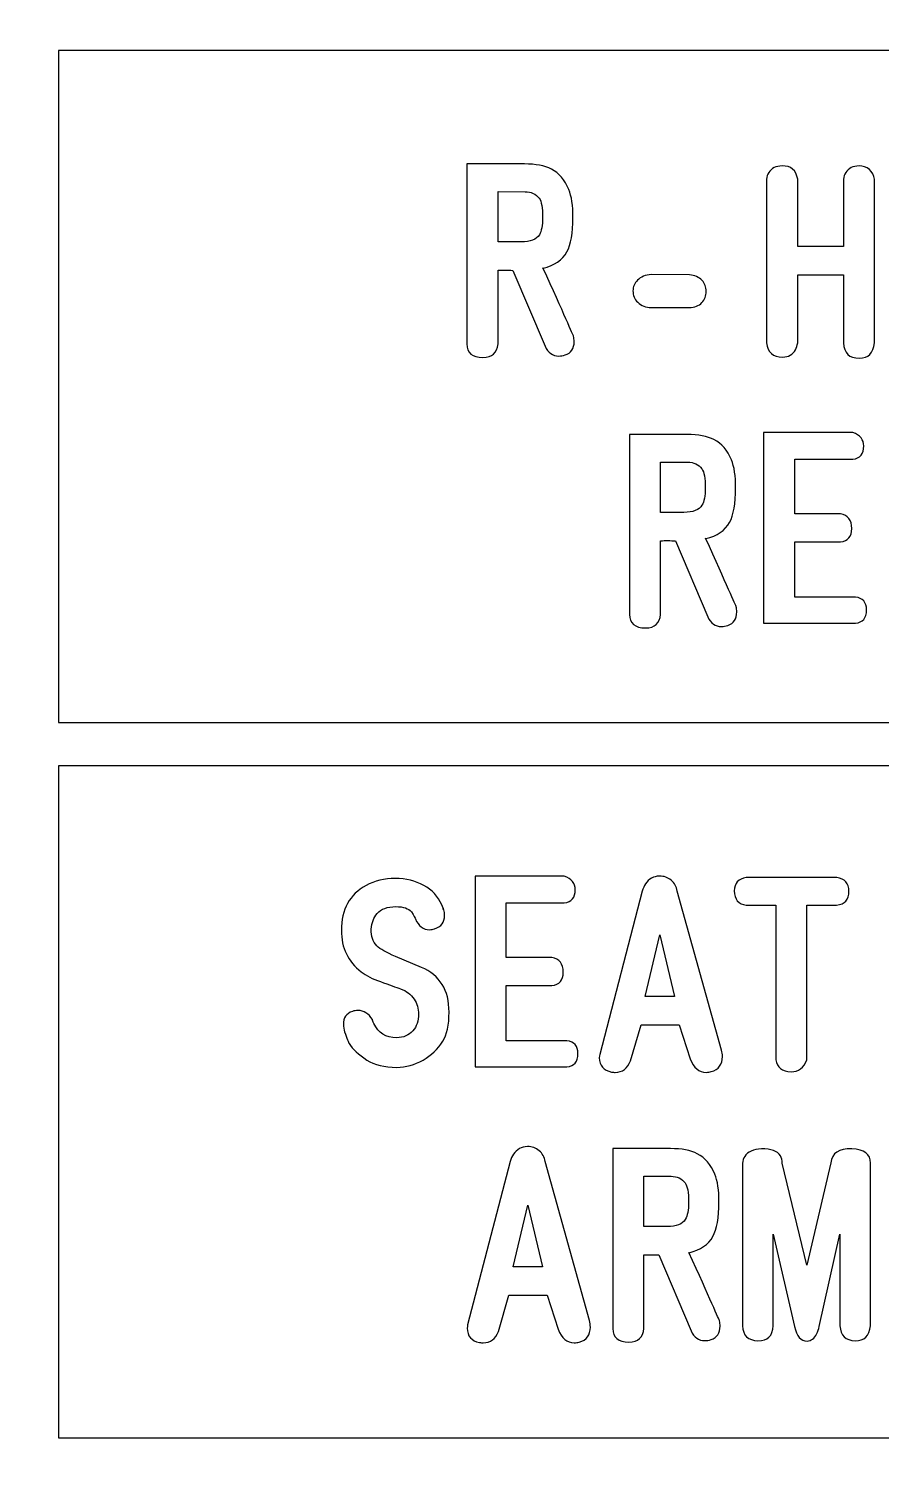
# Model space of a CAD drawing. Extents: x -224 to 225, y -79 to 79.
# Drawn here: x 152.49 to 166.11, y 33.92 to 57.14 of the extents above; entities that cross this region are included whole.
import ezdxf

# ---------------------------------------------------------------- set-up
doc = ezdxf.new("R2010")
doc.units = 0
doc.header["$MEASUREMENT"] = 0
doc.layers.add('PLAN_1', color=7, linetype='CONTINUOUS')

msp = doc.modelspace()

# ---------------------------------------------------------------- linework, layer by layer
at = {"layer": 'PLAN_1', "color": 250}
for points, knots in [([(223.9759, 78.3773), (223.9759, 78.3773), (80.9759, 78.3773), (80.9759, 78.3773), (80.9759, 78.3773), (80.4251, 78.3773), (79.9759, 77.9273), (79.9759, 77.3758), (79.9759, 77.3758), (79.9759, 77.3758), (79.9758, 71.3342), (79.9758, 71.3342), (79.9758, 71.3342), (79.9758, 70.7827), (80.4251, 70.3325), (80.9759, 70.3325), (80.9759, 70.3325), (80.9759, 70.3325), (84.7471, 70.3329), (84.7471, 70.3329), (84.7471, 70.3329), (84.7471, 70.3329), (84.7471, 70.3312), (84.7471, 70.3312), (84.7471, 70.3312), (84.7774, 70.3321), (84.8074, 70.3317), (84.8374, 70.3317), (84.8374, 70.3317), (88.2125, 70.3329), (90.9501, 67.5933), (90.9501, 64.2164), (90.9501, 64.2164), (90.9499, 60.8399), (88.2127, 58.101), (84.8374, 58.101), (84.8374, 58.101), (84.8072, 58.1014), (84.7774, 58.1018), (84.7474, 58.1024), (84.7474, 58.1024), (84.7474, 58.1024), (84.7471, 58.1014), (84.7471, 58.1014), (84.7471, 58.1014), (84.7471, 58.1014), (80.9759, 58.1014), (80.9759, 58.1014), (80.9759, 58.1014), (80.4251, 58.1014), (79.9759, 57.6514), (79.9759, 57.0999), (79.9759, 57.0999), (79.9759, 57.0999), (79.9758, -57.5), (79.9758, -57.5), (79.9758, -57.5), (79.9758, -58.0516), (80.4251, -58.5014), (80.9759, -58.5014), (80.9759, -58.5014), (80.9759, -58.5014), (84.7471, -58.5013), (84.7471, -58.5013), (84.7471, -58.5013), (84.7471, -58.5013), (84.7471, -58.502), (84.7471, -58.502), (84.7471, -58.502), (84.7774, -58.5013), (84.8074, -58.5014), (84.8374, -58.5014), (84.8374, -58.5014), (88.2125, -58.5013), (90.9501, -61.2399), (90.9501, -64.6167), (90.9501, -64.6167), (90.9499, -67.9901), (88.2177, -70.7272), (84.8467, -70.7321), (84.8467, -70.7321), (84.8397, -70.7321), (84.8338, -70.732), (84.8269, -70.7319), (84.8269, -70.7319), (84.8002, -70.7315), (84.7739, -70.7314), (84.7474, -70.7309), (84.7474, -70.7309), (84.7474, -70.7309), (84.7471, -70.7314), (84.7471, -70.7314), (84.7471, -70.7314), (84.7471, -70.7314), (80.9759, -70.7314), (80.9759, -70.7314), (80.9759, -70.7314), (80.4251, -70.7314), (79.9759, -71.181), (79.9759, -71.7325), (79.9759, -71.7325), (79.9759, -71.7325), (79.9758, -77.6209), (79.9758, -77.6209), (79.9758, -77.6209), (79.9758, -77.9033), (80.0791, -78.1466), (80.2822, -78.3424), (80.2822, -78.3424), (80.4854, -78.5379), (80.7318, -78.6325), (81.0136, -78.6218), (81.0136, -78.6218), (81.0136, -78.6218), (224.0136, -78.5346), (224.0136, -78.5346), (224.0136, -78.5346), (224.5508, -78.5142), (224.9758, -78.0725), (224.9758, -77.5342), (224.9758, -77.5342), (224.9758, -77.5342), (224.9758, -71.7378), (224.9758, -71.7378), (224.9758, -71.7378), (224.9758, -71.1866), (224.5266, -70.7368), (223.9758, -70.7368), (223.9758, -70.7368), (223.9758, -70.7368), (220.4778, -70.7365), (220.4778, -70.7365), (220.4778, -70.7365), (220.4778, -70.7365), (220.4778, -70.735), (220.4778, -70.735), (220.4778, -70.735), (220.4481, -70.7357), (220.4179, -70.7368), (220.3879, -70.7368), (220.3879, -70.7368), (217.0127, -70.7365), (214.2753, -67.9983), (214.2753, -64.6215), (214.2753, -64.6215), (214.2753, -61.2481), (217.0057, -58.5128), (220.3752, -58.506), (220.3752, -58.506), (220.381, -58.5058), (220.3857, -58.506), (220.3914, -58.5058), (220.3914, -58.5058), (220.4203, -58.5054), (220.4492, -58.5066), (220.4779, -58.5072), (220.4779, -58.5072), (220.4779, -58.5072), (220.4778, -58.505), (220.4778, -58.505), (220.4778, -58.505), (220.4778, -58.505), (223.9759, -58.505), (223.9759, -58.505), (223.9759, -58.505), (224.5267, -58.505), (224.9758, -58.0556), (224.9758, -57.5041), (224.9758, -57.5041), (224.9758, -57.5041), (224.9758, 57.096), (224.9758, 57.096), (224.9758, 57.096), (224.9758, 57.6478), (224.5266, 58.0971), (223.9758, 58.0971), (223.9758, 58.0971), (223.9758, 58.0971), (220.4778, 58.0973), (220.4778, 58.0973), (220.4778, 58.0973), (220.4778, 58.0973), (220.4778, 58.099), (220.4778, 58.099), (220.4778, 58.099), (220.4481, 58.0981), (220.4179, 58.0971), (220.3879, 58.0971), (220.3879, 58.0971), (217.0127, 58.0973), (214.2753, 60.8356), (214.2753, 64.2126), (214.2753, 64.2126), (214.2753, 67.5856), (217.0053, 70.3207), (220.3743, 70.3279), (220.3743, 70.3279), (220.3808, 70.3282), (220.386, 70.3279), (220.3923, 70.328), (220.3923, 70.328), (220.4209, 70.3288), (220.4495, 70.3274), (220.4779, 70.3268), (220.4779, 70.3268), (220.4779, 70.3268), (220.4778, 70.3291), (220.4778, 70.3291), (220.4778, 70.3291), (220.4778, 70.3291), (223.9759, 70.3291), (223.9759, 70.3291), (223.9759, 70.3291), (224.5267, 70.3291), (224.9758, 70.7785), (224.9758, 71.3299), (224.9758, 71.3299), (224.9758, 71.3299), (224.9758, 77.3759), (224.9758, 77.3759), (224.9758, 77.3759), (224.9758, 77.9276), (224.5265, 78.377), (223.9759, 78.3773)], [0, 0, 0, 0, 0.0175439, 0.0175439, 0.0175439, 0.0175439, 0.0350877, 0.0350877, 0.0350877, 0.0350877, 0.0526316, 0.0526316, 0.0526316, 0.0526316, 0.0701754, 0.0701754, 0.0701754, 0.0701754, 0.0877193, 0.0877193, 0.0877193, 0.0877193, 0.1052632, 0.1052632, 0.1052632, 0.1052632, 0.122807, 0.122807, 0.122807, 0.122807, 0.1403509, 0.1403509, 0.1403509, 0.1403509, 0.1578947, 0.1578947, 0.1578947, 0.1578947, 0.1754386, 0.1754386, 0.1754386, 0.1754386, 0.1929825, 0.1929825, 0.1929825, 0.1929825, 0.2105263, 0.2105263, 0.2105263, 0.2105263, 0.2280702, 0.2280702, 0.2280702, 0.2280702, 0.245614, 0.245614, 0.245614, 0.245614, 0.2631579, 0.2631579, 0.2631579, 0.2631579, 0.2807018, 0.2807018, 0.2807018, 0.2807018, 0.2982456, 0.2982456, 0.2982456, 0.2982456, 0.3157895, 0.3157895, 0.3157895, 0.3157895, 0.3333333, 0.3333333, 0.3333333, 0.3333333, 0.3508772, 0.3508772, 0.3508772, 0.3508772, 0.3684211, 0.3684211, 0.3684211, 0.3684211, 0.3859649, 0.3859649, 0.3859649, 0.3859649, 0.4035088, 0.4035088, 0.4035088, 0.4035088, 0.4210526, 0.4210526, 0.4210526, 0.4210526, 0.4385965, 0.4385965, 0.4385965, 0.4385965, 0.4561404, 0.4561404, 0.4561404, 0.4561404, 0.4736842, 0.4736842, 0.4736842, 0.4736842, 0.4912281, 0.4912281, 0.4912281, 0.4912281, 0.5087719, 0.5087719, 0.5087719, 0.5087719, 0.5263158, 0.5263158, 0.5263158, 0.5263158, 0.5438596, 0.5438596, 0.5438596, 0.5438596, 0.5614035, 0.5614035, 0.5614035, 0.5614035, 0.5789474, 0.5789474, 0.5789474, 0.5789474, 0.5964912, 0.5964912, 0.5964912, 0.5964912, 0.6140351, 0.6140351, 0.6140351, 0.6140351, 0.6315789, 0.6315789, 0.6315789, 0.6315789, 0.6491228, 0.6491228, 0.6491228, 0.6491228, 0.6666667, 0.6666667, 0.6666667, 0.6666667, 0.6842105, 0.6842105, 0.6842105, 0.6842105, 0.7017544, 0.7017544, 0.7017544, 0.7017544, 0.7192982, 0.7192982, 0.7192982, 0.7192982, 0.7368421, 0.7368421, 0.7368421, 0.7368421, 0.754386, 0.754386, 0.754386, 0.754386, 0.7719298, 0.7719298, 0.7719298, 0.7719298, 0.7894737, 0.7894737, 0.7894737, 0.7894737, 0.8070175, 0.8070175, 0.8070175, 0.8070175, 0.8245614, 0.8245614, 0.8245614, 0.8245614, 0.8421053, 0.8421053, 0.8421053, 0.8421053, 0.8596491, 0.8596491, 0.8596491, 0.8596491, 0.877193, 0.877193, 0.877193, 0.877193, 0.8947368, 0.8947368, 0.8947368, 0.8947368, 0.9122807, 0.9122807, 0.9122807, 0.9122807, 0.9298246, 0.9298246, 0.9298246, 0.9298246, 0.9473684, 0.9473684, 0.9473684, 0.9473684, 0.9649123, 0.9649123, 0.9649123, 0.9649123, 1, 1, 1, 1]), ([(101.9357, 69.1187), (101.9357, 69.1187), (203.0161, 69.1187), (203.0161, 69.1187), (203.0161, 69.1187), (203.0161, 69.1187), (203.0161, -69.3472), (203.0161, -69.3472), (203.0161, -69.3472), (203.0161, -69.3472), (101.9357, -69.3472), (101.9357, -69.3472), (101.9357, -69.3472), (101.9357, -69.3472), (101.9357, 69.1187), (101.9357, 69.1187)], [0, 0, 0, 0, 0.2, 0.2, 0.2, 0.2, 0.4, 0.4, 0.4, 0.4, 0.6, 0.6, 0.6, 0.6, 1, 1, 1, 1]), ([(152.9571, 56.7942), (152.9571, 56.7942), (177.016, 56.7942), (177.016, 56.7942), (177.016, 56.7942), (177.016, 56.7942), (177.016, 46.04), (177.016, 46.04), (177.016, 46.04), (177.016, 46.04), (152.9571, 46.04), (152.9571, 46.04), (152.9571, 46.04), (152.9571, 46.04), (152.9571, 56.7942), (152.9571, 56.7942)], [0, 0, 0, 0, 0.2, 0.2, 0.2, 0.2, 0.4, 0.4, 0.4, 0.4, 0.6, 0.6, 0.6, 0.6, 1, 1, 1, 1]), ([(152.9571, 45.3488), (152.9571, 45.3488), (177.016, 45.3488), (177.016, 45.3488), (177.016, 45.3488), (177.016, 45.3488), (177.016, 34.5946), (177.016, 34.5946), (177.016, 34.5946), (177.016, 34.5946), (152.9571, 34.5946), (152.9571, 34.5946), (152.9571, 34.5946), (152.9571, 34.5946), (152.9571, 45.3488), (152.9571, 45.3488)], [0, 0, 0, 0, 0.2, 0.2, 0.2, 0.2, 0.4, 0.4, 0.4, 0.4, 0.6, 0.6, 0.6, 0.6, 1, 1, 1, 1])]:
    msp.add_open_spline(points, degree=3, knots=knots, dxfattribs=at)
at = {"layer": 'PLAN_1', "color": 7}
for points, knots in [([(160.743, 52.0635), (160.743, 52.0635), (160.2266, 53.2778), (160.2266, 53.2778), (160.2266, 53.2778), (160.1441, 53.2815), (160.0645, 53.2821), (159.9882, 53.2794), (159.9882, 53.2794), (159.9882, 53.2794), (159.9883, 52.101), (159.9883, 52.101), (159.9883, 52.101), (159.975, 51.9567), (159.8948, 51.8847), (159.7479, 51.8847), (159.7479, 51.8847), (159.5746, 51.8848), (159.4886, 51.9566), (159.4911, 52.101), (159.4911, 52.101), (159.4911, 52.101), (159.4912, 54.9802), (159.4912, 54.9802), (159.4912, 54.9802), (159.4912, 54.9802), (160.4128, 54.9802), (160.4128, 54.9802), (160.4128, 54.9802), (160.5916, 54.9802), (160.7345, 54.9526), (160.8413, 54.898), (160.8413, 54.898), (160.964, 54.8345), (161.0574, 54.7263), (161.121, 54.5718), (161.121, 54.5718), (161.1656, 54.4638), (161.1877, 54.3144), (161.1877, 54.123), (161.1877, 54.123), (161.1879, 53.8753), (161.1553, 53.6921), (161.0911, 53.5737), (161.0911, 53.5737), (161.02, 53.4437), (160.8928, 53.3564), (160.7091, 53.3131), (160.7091, 53.3131), (160.7091, 53.3131), (160.7073, 53.319), (160.7073, 53.319), (160.7073, 53.319), (161.0353, 52.5926), (161.1979, 52.2275), (161.1954, 52.2237), (161.1954, 52.2237), (161.2026, 52.1965), (161.2062, 52.1683), (161.2062, 52.1397), (161.2062, 52.1397), (161.2063, 52.0266), (161.1579, 51.9548), (161.0612, 51.9235), (161.0612, 51.9235), (161.0263, 51.9129), (160.9939, 51.907), (160.9627, 51.907), (160.9627, 51.907), (160.861, 51.9071), (160.7879, 51.9591), (160.743, 52.0635)], [0, 0, 0, 0, 0.0526316, 0.0526316, 0.0526316, 0.0526316, 0.1052632, 0.1052632, 0.1052632, 0.1052632, 0.1578947, 0.1578947, 0.1578947, 0.1578947, 0.2105263, 0.2105263, 0.2105263, 0.2105263, 0.2631579, 0.2631579, 0.2631579, 0.2631579, 0.3157895, 0.3157895, 0.3157895, 0.3157895, 0.3684211, 0.3684211, 0.3684211, 0.3684211, 0.4210526, 0.4210526, 0.4210526, 0.4210526, 0.4736842, 0.4736842, 0.4736842, 0.4736842, 0.5263158, 0.5263158, 0.5263158, 0.5263158, 0.5789474, 0.5789474, 0.5789474, 0.5789474, 0.6315789, 0.6315789, 0.6315789, 0.6315789, 0.6842105, 0.6842105, 0.6842105, 0.6842105, 0.7368421, 0.7368421, 0.7368421, 0.7368421, 0.7894737, 0.7894737, 0.7894737, 0.7894737, 0.8421053, 0.8421053, 0.8421053, 0.8421053, 0.8947368, 0.8947368, 0.8947368, 0.8947368, 1, 1, 1, 1]), ([(165.5118, 52.1176), (165.5118, 52.1176), (165.5118, 53.2053), (165.5118, 53.2053), (165.5118, 53.2053), (165.5118, 53.2053), (164.7814, 53.2053), (164.7814, 53.2053), (164.7814, 53.2053), (164.7814, 53.2053), (164.7814, 52.1176), (164.7814, 52.1176), (164.7814, 52.1176), (164.775, 52.0737), (164.7635, 52.0368), (164.7457, 52.0056), (164.7457, 52.0056), (164.704, 51.9301), (164.6358, 51.8912), (164.541, 51.8899), (164.541, 51.8899), (164.3873, 51.8875), (164.3007, 51.963), (164.2823, 52.1169), (164.2823, 52.1169), (164.2823, 52.1169), (164.2823, 54.7361), (164.2823, 54.7361), (164.2823, 54.7361), (164.2875, 54.7773), (164.2988, 54.8122), (164.3179, 54.8419), (164.3179, 54.8419), (164.3613, 54.9113), (164.433, 54.9476), (164.5334, 54.9501), (164.5334, 54.9501), (164.674, 54.9527), (164.7565, 54.8814), (164.7813, 54.7359), (164.7813, 54.7359), (164.7813, 54.7359), (164.7814, 53.6597), (164.7814, 53.6597), (164.7814, 53.6597), (164.7814, 53.6597), (165.5118, 53.6597), (165.5118, 53.6597), (165.5118, 53.6597), (165.5118, 53.6597), (165.5118, 54.7361), (165.5118, 54.7361), (165.5118, 54.7361), (165.5196, 54.7773), (165.5321, 54.8122), (165.5511, 54.8419), (165.5511, 54.8419), (165.597, 54.9113), (165.6675, 54.9476), (165.7628, 54.9501), (165.7628, 54.9501), (165.8277, 54.9514), (165.8823, 54.9316), (165.9281, 54.8915), (165.9281, 54.8915), (165.9732, 54.851), (165.9999, 54.7994), (166.0088, 54.7359), (166.0088, 54.7359), (166.0088, 54.7359), (166.0089, 52.1176), (166.0089, 52.1176), (166.0089, 52.1176), (165.993, 51.9536), (165.9122, 51.8714), (165.7666, 51.8714), (165.7666, 51.8714), (165.6065, 51.8715), (165.5219, 51.9535), (165.5118, 52.1176)], [0, 0, 0, 0, 0.047619, 0.047619, 0.047619, 0.047619, 0.0952381, 0.0952381, 0.0952381, 0.0952381, 0.1428571, 0.1428571, 0.1428571, 0.1428571, 0.1904762, 0.1904762, 0.1904762, 0.1904762, 0.2380952, 0.2380952, 0.2380952, 0.2380952, 0.2857143, 0.2857143, 0.2857143, 0.2857143, 0.3333333, 0.3333333, 0.3333333, 0.3333333, 0.3809524, 0.3809524, 0.3809524, 0.3809524, 0.4285714, 0.4285714, 0.4285714, 0.4285714, 0.4761905, 0.4761905, 0.4761905, 0.4761905, 0.5238095, 0.5238095, 0.5238095, 0.5238095, 0.5714286, 0.5714286, 0.5714286, 0.5714286, 0.6190476, 0.6190476, 0.6190476, 0.6190476, 0.6666667, 0.6666667, 0.6666667, 0.6666667, 0.7142857, 0.7142857, 0.7142857, 0.7142857, 0.7619048, 0.7619048, 0.7619048, 0.7619048, 0.8095238, 0.8095238, 0.8095238, 0.8095238, 0.8571429, 0.8571429, 0.8571429, 0.8571429, 0.9047619, 0.9047619, 0.9047619, 0.9047619, 1, 1, 1, 1]), ([(160.6475, 54.4308), (160.5928, 54.5013), (160.5177, 54.5369), (160.4224, 54.5369), (160.4224, 54.5369), (160.4224, 54.5369), (159.9883, 54.5371), (159.9883, 54.5371), (159.9883, 54.5371), (159.9883, 54.5371), (159.9883, 53.7322), (159.9883, 53.7322), (159.9883, 53.7322), (159.9883, 53.7322), (160.3608, 53.7322), (160.3608, 53.7322), (160.3608, 53.7322), (160.5058, 53.7322), (160.6023, 53.7709), (160.6493, 53.8477), (160.6493, 53.8477), (160.6844, 53.9038), (160.7014, 53.9952), (160.7014, 54.123), (160.7014, 54.123), (160.7015, 54.2802), (160.6836, 54.3823), (160.6475, 54.4308)], [0, 0, 0, 0, 0.125, 0.125, 0.125, 0.125, 0.25, 0.25, 0.25, 0.25, 0.375, 0.375, 0.375, 0.375, 0.5, 0.5, 0.5, 0.5, 0.625, 0.625, 0.625, 0.625, 0.75, 0.75, 0.75, 0.75, 1, 1, 1, 1]), ([(162.4414, 52.684), (162.3519, 52.6852), (162.2792, 52.7131), (162.2233, 52.7677), (162.2233, 52.7677), (162.1725, 52.8188), (162.147, 52.8789), (162.147, 52.9483), (162.147, 52.9483), (162.1471, 53.0151), (162.1712, 53.0723), (162.2195, 53.12), (162.2195, 53.12), (162.2717, 53.1734), (162.346, 53.2038), (162.4413, 53.2127), (162.4413, 53.2127), (162.4413, 53.2127), (163.0504, 53.2071), (163.0504, 53.2071), (163.0504, 53.2071), (163.1361, 53.1994), (163.2035, 53.1689), (163.2531, 53.1154), (163.2531, 53.1154), (163.2971, 53.0671), (163.3186, 53.0094), (163.3186, 52.9406), (163.3186, 52.9406), (163.3187, 52.8716), (163.2957, 52.8117), (163.2499, 52.7621), (163.2499, 52.7621), (163.1992, 52.7089), (163.1323, 52.6825), (163.0503, 52.6839), (163.0503, 52.6839), (163.0503, 52.6839), (162.4414, 52.684), (162.4414, 52.684)], [0, 0, 0, 0, 0.0909091, 0.0909091, 0.0909091, 0.0909091, 0.1818182, 0.1818182, 0.1818182, 0.1818182, 0.2727273, 0.2727273, 0.2727273, 0.2727273, 0.3636364, 0.3636364, 0.3636364, 0.3636364, 0.4545455, 0.4545455, 0.4545455, 0.4545455, 0.5454545, 0.5454545, 0.5454545, 0.5454545, 0.6363636, 0.6363636, 0.6363636, 0.6363636, 0.7272727, 0.7272727, 0.7272727, 0.7272727, 0.8181818, 0.8181818, 0.8181818, 0.8181818, 1, 1, 1, 1]), ([(163.3445, 47.7352), (163.3445, 47.7352), (162.8284, 48.9495), (162.8284, 48.9495), (162.8284, 48.9495), (162.7456, 48.9532), (162.6661, 48.9538), (162.5898, 48.9511), (162.5898, 48.9511), (162.5898, 48.9511), (162.5898, 47.7727), (162.5898, 47.7727), (162.5898, 47.7727), (162.5765, 47.6284), (162.4964, 47.5564), (162.3495, 47.5564), (162.3495, 47.5564), (162.1761, 47.5565), (162.0902, 47.6283), (162.0927, 47.7727), (162.0927, 47.7727), (162.0927, 47.7727), (162.0927, 50.6519), (162.0927, 50.6519), (162.0927, 50.6519), (162.0927, 50.6519), (163.0145, 50.6519), (163.0145, 50.6519), (163.0145, 50.6519), (163.1933, 50.6519), (163.3361, 50.6243), (163.4429, 50.5697), (163.4429, 50.5697), (163.5657, 50.5062), (163.659, 50.398), (163.7226, 50.2435), (163.7226, 50.2435), (163.7672, 50.1355), (163.7893, 49.9861), (163.7893, 49.7947), (163.7893, 49.7947), (163.7894, 49.547), (163.7569, 49.3638), (163.6927, 49.2454), (163.6927, 49.2454), (163.6217, 49.1153), (163.4944, 49.0281), (163.3107, 48.9848), (163.3107, 48.9848), (163.3107, 48.9848), (163.309, 48.9907), (163.309, 48.9907), (163.309, 48.9907), (163.637, 48.2643), (163.7995, 47.8992), (163.797, 47.8954), (163.797, 47.8954), (163.8041, 47.8682), (163.8078, 47.84), (163.8078, 47.8114), (163.8078, 47.8114), (163.8078, 47.6983), (163.7595, 47.6265), (163.6628, 47.5952), (163.6628, 47.5952), (163.6281, 47.5846), (163.5955, 47.5787), (163.5643, 47.5787), (163.5643, 47.5787), (163.4628, 47.5787), (163.3895, 47.6308), (163.3445, 47.7352)], [0, 0, 0, 0, 0.0526316, 0.0526316, 0.0526316, 0.0526316, 0.1052632, 0.1052632, 0.1052632, 0.1052632, 0.1578947, 0.1578947, 0.1578947, 0.1578947, 0.2105263, 0.2105263, 0.2105263, 0.2105263, 0.2631579, 0.2631579, 0.2631579, 0.2631579, 0.3157895, 0.3157895, 0.3157895, 0.3157895, 0.3684211, 0.3684211, 0.3684211, 0.3684211, 0.4210526, 0.4210526, 0.4210526, 0.4210526, 0.4736842, 0.4736842, 0.4736842, 0.4736842, 0.5263158, 0.5263158, 0.5263158, 0.5263158, 0.5789474, 0.5789474, 0.5789474, 0.5789474, 0.6315789, 0.6315789, 0.6315789, 0.6315789, 0.6842105, 0.6842105, 0.6842105, 0.6842105, 0.7368421, 0.7368421, 0.7368421, 0.7368421, 0.7894737, 0.7894737, 0.7894737, 0.7894737, 0.8421053, 0.8421053, 0.8421053, 0.8421053, 0.8947368, 0.8947368, 0.8947368, 0.8947368, 1, 1, 1, 1]), ([(164.2363, 47.6309), (164.2363, 47.6309), (164.2363, 50.6836), (164.2363, 50.6836), (164.2363, 50.6836), (164.2363, 50.6836), (165.6628, 50.6836), (165.6628, 50.6836), (165.6628, 50.6836), (165.7809, 50.6392), (165.8394, 50.5664), (165.8394, 50.4672), (165.8394, 50.4672), (165.8394, 50.3408), (165.7809, 50.2695), (165.6627, 50.2549), (165.6627, 50.2549), (165.6627, 50.2549), (164.7334, 50.2552), (164.7334, 50.2552), (164.7334, 50.2552), (164.7334, 50.2552), (164.7334, 49.3798), (164.7334, 49.3798), (164.7334, 49.3798), (164.7334, 49.3798), (165.4658, 49.3798), (165.4658, 49.3798), (165.4658, 49.3798), (165.5858, 49.3626), (165.6462, 49.2842), (165.6462, 49.1451), (165.6462, 49.1451), (165.6464, 49.0173), (165.5858, 48.9461), (165.4656, 48.9328), (165.4656, 48.9328), (165.4656, 48.9328), (164.7334, 48.9329), (164.7334, 48.9329), (164.7334, 48.9329), (164.7334, 48.9329), (164.7334, 48.048), (164.7334, 48.048), (164.7334, 48.048), (164.7334, 48.048), (165.7053, 48.048), (165.7053, 48.048), (165.7053, 48.048), (165.8236, 48.0365), (165.8826, 47.9677), (165.8826, 47.8412), (165.8826, 47.8412), (165.8827, 47.7137), (165.8235, 47.6435), (165.7059, 47.6308), (165.7059, 47.6308), (165.7059, 47.6308), (164.2363, 47.6309), (164.2363, 47.6309)], [0, 0, 0, 0, 0.0625, 0.0625, 0.0625, 0.0625, 0.125, 0.125, 0.125, 0.125, 0.1875, 0.1875, 0.1875, 0.1875, 0.25, 0.25, 0.25, 0.25, 0.3125, 0.3125, 0.3125, 0.3125, 0.375, 0.375, 0.375, 0.375, 0.4375, 0.4375, 0.4375, 0.4375, 0.5, 0.5, 0.5, 0.5, 0.5625, 0.5625, 0.5625, 0.5625, 0.625, 0.625, 0.625, 0.625, 0.6875, 0.6875, 0.6875, 0.6875, 0.75, 0.75, 0.75, 0.75, 0.8125, 0.8125, 0.8125, 0.8125, 0.875, 0.875, 0.875, 0.875, 1, 1, 1, 1]), ([(163.249, 50.1025), (163.1945, 50.173), (163.1193, 50.2086), (163.024, 50.2086), (163.024, 50.2086), (163.024, 50.2086), (162.5898, 50.2087), (162.5898, 50.2087), (162.5898, 50.2087), (162.5898, 50.2087), (162.5898, 49.4039), (162.5898, 49.4039), (162.5898, 49.4039), (162.5898, 49.4039), (162.9623, 49.4039), (162.9623, 49.4039), (162.9623, 49.4039), (163.1074, 49.4039), (163.2039, 49.4426), (163.2509, 49.5194), (163.2509, 49.5194), (163.286, 49.5755), (163.303, 49.667), (163.303, 49.7947), (163.303, 49.7947), (163.303, 49.9519), (163.2852, 50.054), (163.249, 50.1025)], [0, 0, 0, 0, 0.125, 0.125, 0.125, 0.125, 0.25, 0.25, 0.25, 0.25, 0.375, 0.375, 0.375, 0.375, 0.5, 0.5, 0.5, 0.5, 0.625, 0.625, 0.625, 0.625, 0.75, 0.75, 0.75, 0.75, 1, 1, 1, 1]), ([(159.1055, 40.9409), (159.0259, 40.8169), (158.9203, 40.7171), (158.7888, 40.6415), (158.7888, 40.6415), (158.6534, 40.5635), (158.5135, 40.5238), (158.3698, 40.5238), (158.3698, 40.5238), (158.171, 40.524), (158.0113, 40.5633), (157.8912, 40.6415), (157.8912, 40.6415), (157.7559, 40.7293), (157.661, 40.8169), (157.6077, 40.904), (157.6077, 40.904), (157.5969, 40.9238), (157.5727, 40.9867), (157.5352, 41.0921), (157.5352, 41.0921), (157.5219, 41.1303), (157.5148, 41.1703), (157.5148, 41.2111), (157.5148, 41.2111), (157.5148, 41.3168), (157.5632, 41.3865), (157.6598, 41.4196), (157.6598, 41.4196), (157.6898, 41.4299), (157.7189, 41.4348), (157.7475, 41.4348), (157.7475, 41.4348), (157.8416, 41.4348), (157.9191, 41.3859), (157.9802, 41.2873), (157.9802, 41.2873), (157.9803, 41.2793), (157.9884, 41.2575), (158.0043, 41.2244), (158.0043, 41.2244), (158.075, 41.0739), (158.1963, 40.9987), (158.3673, 40.9987), (158.3673, 40.9987), (158.4754, 40.9989), (158.5618, 41.0356), (158.626, 41.1086), (158.626, 41.1086), (158.6872, 41.1768), (158.7176, 41.2663), (158.7176, 41.3769), (158.7176, 41.3769), (158.7177, 41.4635), (158.694, 41.5428), (158.647, 41.6153), (158.647, 41.6153), (158.5951, 41.6936), (158.5224, 41.7482), (158.4309, 41.7793), (158.4309, 41.7793), (158.3591, 41.8067), (158.251, 41.8455), (158.1067, 41.8963), (158.1067, 41.8963), (157.9841, 41.9391), (157.8823, 41.9909), (157.8015, 42.0526), (157.8015, 42.0526), (157.5894, 42.2143), (157.4831, 42.4359), (157.4831, 42.7176), (157.4831, 42.7176), (157.4832, 43.0534), (157.6146, 43.2922), (157.8778, 43.4347), (157.8778, 43.4347), (158.0147, 43.5091), (158.1709, 43.5466), (158.347, 43.5466), (158.347, 43.5466), (158.5161, 43.5466), (158.6673, 43.5097), (158.8015, 43.4366), (158.8015, 43.4366), (158.9306, 43.3647), (159.0265, 43.2611), (159.0882, 43.1257), (159.0882, 43.1257), (159.0882, 43.1257), (159.1124, 43.07), (159.1124, 43.07), (159.1124, 43.07), (159.1138, 43.0673), (159.1142, 43.0647), (159.1142, 43.0622), (159.1142, 43.0622), (159.1124, 43.0673), (159.111, 43.0697), (159.111, 43.0697), (159.111, 43.0697), (159.111, 43.0685), (159.1136, 43.0595), (159.1199, 43.0436), (159.1199, 43.0436), (159.1289, 43.0152), (159.1333, 42.9853), (159.1333, 42.9541), (159.1333, 42.9541), (159.1334, 42.8454), (159.0805, 42.7741), (158.975, 42.7418), (158.975, 42.7418), (158.9465, 42.7323), (158.9191, 42.7272), (158.893, 42.7272), (158.893, 42.7272), (158.7927, 42.7272), (158.7169, 42.7843), (158.6673, 42.8981), (158.6673, 42.8981), (158.6649, 42.9136), (158.6438, 42.9509), (158.6044, 43.012), (158.6044, 43.012), (158.5582, 43.0679), (158.4754, 43.0958), (158.3546, 43.0958), (158.3546, 43.0958), (158.2192, 43.0958), (158.1194, 43.0589), (158.0545, 42.9858), (158.0545, 42.9858), (157.9994, 42.9216), (157.9681, 42.8378), (157.9617, 42.7347), (157.9617, 42.7347), (157.9555, 42.6231), (157.9852, 42.5338), (158.0514, 42.4684), (158.0514, 42.4684), (158.1036, 42.4163), (158.202, 42.3596), (158.347, 42.2986), (158.347, 42.2986), (158.347, 42.2986), (158.7628, 42.1239), (158.7628, 42.1239), (158.7628, 42.1239), (159.0584, 41.9993), (159.2058, 41.7603), (159.2058, 41.4069), (159.2058, 41.4069), (159.2059, 41.2016), (159.1721, 41.0463), (159.1055, 40.9409)], [0, 0, 0, 0, 0.025, 0.025, 0.025, 0.025, 0.05, 0.05, 0.05, 0.05, 0.075, 0.075, 0.075, 0.075, 0.1, 0.1, 0.1, 0.1, 0.125, 0.125, 0.125, 0.125, 0.15, 0.15, 0.15, 0.15, 0.175, 0.175, 0.175, 0.175, 0.2, 0.2, 0.2, 0.2, 0.225, 0.225, 0.225, 0.225, 0.25, 0.25, 0.25, 0.25, 0.275, 0.275, 0.275, 0.275, 0.3, 0.3, 0.3, 0.3, 0.325, 0.325, 0.325, 0.325, 0.35, 0.35, 0.35, 0.35, 0.375, 0.375, 0.375, 0.375, 0.4, 0.4, 0.4, 0.4, 0.425, 0.425, 0.425, 0.425, 0.45, 0.45, 0.45, 0.45, 0.475, 0.475, 0.475, 0.475, 0.5, 0.5, 0.5, 0.5, 0.525, 0.525, 0.525, 0.525, 0.55, 0.55, 0.55, 0.55, 0.575, 0.575, 0.575, 0.575, 0.6, 0.6, 0.6, 0.6, 0.625, 0.625, 0.625, 0.625, 0.65, 0.65, 0.65, 0.65, 0.675, 0.675, 0.675, 0.675, 0.7, 0.7, 0.7, 0.7, 0.725, 0.725, 0.725, 0.725, 0.75, 0.75, 0.75, 0.75, 0.775, 0.775, 0.775, 0.775, 0.8, 0.8, 0.8, 0.8, 0.825, 0.825, 0.825, 0.825, 0.85, 0.85, 0.85, 0.85, 0.875, 0.875, 0.875, 0.875, 0.9, 0.9, 0.9, 0.9, 0.925, 0.925, 0.925, 0.925, 0.95, 0.95, 0.95, 0.95, 1, 1, 1, 1]), ([(159.6208, 40.5314), (159.6208, 40.5314), (159.6208, 43.5841), (159.6208, 43.5841), (159.6208, 43.5841), (159.6208, 43.5841), (161.0474, 43.5841), (161.0474, 43.5841), (161.0474, 43.5841), (161.1656, 43.5396), (161.224, 43.467), (161.224, 43.3678), (161.224, 43.3678), (161.2242, 43.2414), (161.1655, 43.1701), (161.0473, 43.1555), (161.0473, 43.1555), (161.0473, 43.1555), (160.1179, 43.1556), (160.1179, 43.1556), (160.1179, 43.1556), (160.1179, 43.1556), (160.1179, 42.2804), (160.1179, 42.2804), (160.1179, 42.2804), (160.1179, 42.2804), (160.8503, 42.2804), (160.8503, 42.2804), (160.8503, 42.2804), (160.9706, 42.263), (161.0308, 42.1848), (161.0308, 42.0457), (161.0308, 42.0457), (161.0309, 41.918), (160.9704, 41.8467), (160.8502, 41.8334), (160.8502, 41.8334), (160.8502, 41.8334), (160.1179, 41.8335), (160.1179, 41.8335), (160.1179, 41.8335), (160.1179, 41.8335), (160.1179, 40.9487), (160.1179, 40.9487), (160.1179, 40.9487), (160.1179, 40.9487), (161.09, 40.9487), (161.09, 40.9487), (161.09, 40.9487), (161.2081, 40.9371), (161.2672, 40.8683), (161.2672, 40.7419), (161.2672, 40.7419), (161.2672, 40.6143), (161.2081, 40.5441), (161.0905, 40.5314), (161.0905, 40.5314), (161.0905, 40.5314), (159.6208, 40.5314), (159.6208, 40.5314)], [0, 0, 0, 0, 0.0625, 0.0625, 0.0625, 0.0625, 0.125, 0.125, 0.125, 0.125, 0.1875, 0.1875, 0.1875, 0.1875, 0.25, 0.25, 0.25, 0.25, 0.3125, 0.3125, 0.3125, 0.3125, 0.375, 0.375, 0.375, 0.375, 0.4375, 0.4375, 0.4375, 0.4375, 0.5, 0.5, 0.5, 0.5, 0.5625, 0.5625, 0.5625, 0.5625, 0.625, 0.625, 0.625, 0.625, 0.6875, 0.6875, 0.6875, 0.6875, 0.75, 0.75, 0.75, 0.75, 0.8125, 0.8125, 0.8125, 0.8125, 0.875, 0.875, 0.875, 0.875, 1, 1, 1, 1]), ([(163.0631, 40.6625), (163.0631, 40.6625), (162.8883, 41.2053), (162.8883, 41.2053), (162.8883, 41.2053), (162.8883, 41.2053), (162.2755, 41.2053), (162.2755, 41.2053), (162.2755, 41.2053), (162.2755, 41.2053), (162.1076, 40.6262), (162.1076, 40.6262), (162.1076, 40.6262), (162.0594, 40.5048), (161.9779, 40.4437), (161.8635, 40.4437), (161.8635, 40.4437), (161.8451, 40.4437), (161.8253, 40.4456), (161.8044, 40.4494), (161.8044, 40.4494), (161.6742, 40.4758), (161.6086, 40.5519), (161.6086, 40.6784), (161.6086, 40.6784), (161.6088, 40.6982), (161.6105, 40.7159), (161.6143, 40.7304), (161.6143, 40.7304), (161.6143, 40.7304), (162.2959, 43.3437), (162.2959, 43.3437), (162.2959, 43.3437), (162.3086, 43.3895), (162.3256, 43.4289), (162.3479, 43.4607), (162.3479, 43.4607), (162.4013, 43.5407), (162.4757, 43.5814), (162.5716, 43.5841), (162.5716, 43.5841), (162.6436, 43.5853), (162.7058, 43.5631), (162.7585, 43.5179), (162.7585, 43.5179), (162.8115, 43.473), (162.8431, 43.4149), (162.8545, 43.3437), (162.8545, 43.3437), (162.8545, 43.3437), (163.5622, 40.7992), (163.5622, 40.7992), (163.5622, 40.7992), (163.5723, 40.7668), (163.5773, 40.7329), (163.5773, 40.6967), (163.5773, 40.6967), (163.5775, 40.5689), (163.5182, 40.4883), (163.3999, 40.4552), (163.3999, 40.4552), (163.3727, 40.4475), (163.3459, 40.4437), (163.3198, 40.4437), (163.3198, 40.4437), (163.2022, 40.4437), (163.1164, 40.5169), (163.0631, 40.6625)], [0, 0, 0, 0, 0.0555556, 0.0555556, 0.0555556, 0.0555556, 0.1111111, 0.1111111, 0.1111111, 0.1111111, 0.1666667, 0.1666667, 0.1666667, 0.1666667, 0.2222222, 0.2222222, 0.2222222, 0.2222222, 0.2777778, 0.2777778, 0.2777778, 0.2777778, 0.3333333, 0.3333333, 0.3333333, 0.3333333, 0.3888889, 0.3888889, 0.3888889, 0.3888889, 0.4444444, 0.4444444, 0.4444444, 0.4444444, 0.5, 0.5, 0.5, 0.5, 0.5555556, 0.5555556, 0.5555556, 0.5555556, 0.6111111, 0.6111111, 0.6111111, 0.6111111, 0.6666667, 0.6666667, 0.6666667, 0.6666667, 0.7222222, 0.7222222, 0.7222222, 0.7222222, 0.7777778, 0.7777778, 0.7777778, 0.7777778, 0.8333333, 0.8333333, 0.8333333, 0.8333333, 0.8888889, 0.8888889, 0.8888889, 0.8888889, 1, 1, 1, 1]), ([(164.93, 43.1208), (164.93, 43.1208), (164.93, 40.6434), (164.93, 40.6434), (164.93, 40.6434), (164.878, 40.5145), (164.794, 40.4508), (164.6789, 40.4533), (164.6789, 40.4533), (164.5309, 40.4584), (164.4488, 40.5212), (164.4329, 40.6433), (164.4329, 40.6433), (164.4329, 40.6433), (164.4329, 43.1208), (164.4329, 43.1208), (164.4329, 43.1208), (164.4329, 43.1208), (163.96, 43.1208), (163.96, 43.1208), (163.96, 43.1208), (163.8322, 43.1339), (163.768, 43.2109), (163.768, 43.3495), (163.768, 43.3495), (163.7682, 43.471), (163.8322, 43.5414), (163.96, 43.5599), (163.96, 43.5599), (163.96, 43.5599), (165.4051, 43.5599), (165.4051, 43.5599), (165.4051, 43.5599), (165.5352, 43.5439), (165.6007, 43.4708), (165.6007, 43.3418), (165.6007, 43.3418), (165.6007, 43.2073), (165.5352, 43.1333), (165.4049, 43.1206), (165.4049, 43.1206), (165.4049, 43.1206), (164.93, 43.1208), (164.93, 43.1208)], [0, 0, 0, 0, 0.0833333, 0.0833333, 0.0833333, 0.0833333, 0.1666667, 0.1666667, 0.1666667, 0.1666667, 0.25, 0.25, 0.25, 0.25, 0.3333333, 0.3333333, 0.3333333, 0.3333333, 0.4166667, 0.4166667, 0.4166667, 0.4166667, 0.5, 0.5, 0.5, 0.5, 0.5833333, 0.5833333, 0.5833333, 0.5833333, 0.6666667, 0.6666667, 0.6666667, 0.6666667, 0.75, 0.75, 0.75, 0.75, 0.8333333, 0.8333333, 0.8333333, 0.8333333, 1, 1, 1, 1]), ([(162.5755, 42.6464), (162.5755, 42.6464), (162.3442, 41.6581), (162.3442, 41.6581), (162.3442, 41.6581), (162.3442, 41.6581), (162.8121, 41.6581), (162.8121, 41.6581), (162.8121, 41.6581), (162.8121, 41.6581), (162.5755, 42.6464), (162.5755, 42.6464)], [0, 0, 0, 0, 0.25, 0.25, 0.25, 0.25, 0.5, 0.5, 0.5, 0.5, 1, 1, 1, 1]), ([(160.9511, 36.3344), (160.9511, 36.3344), (160.7763, 36.877), (160.7763, 36.877), (160.7763, 36.877), (160.7763, 36.877), (160.1635, 36.877), (160.1635, 36.877), (160.1635, 36.877), (160.1635, 36.877), (159.9957, 36.2981), (159.9957, 36.2981), (159.9957, 36.2981), (159.9474, 36.1765), (159.8659, 36.1155), (159.7515, 36.1155), (159.7515, 36.1155), (159.7331, 36.1156), (159.7133, 36.1173), (159.6924, 36.1211), (159.6924, 36.1211), (159.5623, 36.1475), (159.4966, 36.2236), (159.4966, 36.3501), (159.4966, 36.3501), (159.4968, 36.3699), (159.4985, 36.3876), (159.5023, 36.4021), (159.5023, 36.4021), (159.5023, 36.4021), (160.184, 39.0157), (160.184, 39.0157), (160.184, 39.0157), (160.1967, 39.0613), (160.2136, 39.1006), (160.2359, 39.1324), (160.2359, 39.1324), (160.2893, 39.2124), (160.3637, 39.2531), (160.4596, 39.2558), (160.4596, 39.2558), (160.5316, 39.2572), (160.5938, 39.2348), (160.6465, 39.1896), (160.6465, 39.1896), (160.6993, 39.1447), (160.7311, 39.0867), (160.7425, 39.0154), (160.7425, 39.0154), (160.7425, 39.0154), (161.45, 36.4709), (161.45, 36.4709), (161.45, 36.4709), (161.4603, 36.4385), (161.4653, 36.4046), (161.4653, 36.3684), (161.4653, 36.3684), (161.4655, 36.2406), (161.4062, 36.16), (161.2879, 36.1269), (161.2879, 36.1269), (161.2607, 36.1195), (161.2339, 36.1155), (161.2078, 36.1155), (161.2078, 36.1155), (161.0902, 36.1156), (161.0044, 36.1886), (160.9511, 36.3344)], [0, 0, 0, 0, 0.0555556, 0.0555556, 0.0555556, 0.0555556, 0.1111111, 0.1111111, 0.1111111, 0.1111111, 0.1666667, 0.1666667, 0.1666667, 0.1666667, 0.2222222, 0.2222222, 0.2222222, 0.2222222, 0.2777778, 0.2777778, 0.2777778, 0.2777778, 0.3333333, 0.3333333, 0.3333333, 0.3333333, 0.3888889, 0.3888889, 0.3888889, 0.3888889, 0.4444444, 0.4444444, 0.4444444, 0.4444444, 0.5, 0.5, 0.5, 0.5, 0.5555556, 0.5555556, 0.5555556, 0.5555556, 0.6111111, 0.6111111, 0.6111111, 0.6111111, 0.6666667, 0.6666667, 0.6666667, 0.6666667, 0.7222222, 0.7222222, 0.7222222, 0.7222222, 0.7777778, 0.7777778, 0.7777778, 0.7777778, 0.8333333, 0.8333333, 0.8333333, 0.8333333, 0.8888889, 0.8888889, 0.8888889, 0.8888889, 1, 1, 1, 1]), ([(163.0774, 36.3076), (163.0774, 36.3076), (162.5613, 37.5215), (162.5613, 37.5215), (162.5613, 37.5215), (162.4787, 37.5253), (162.3991, 37.526), (162.3228, 37.5234), (162.3228, 37.5234), (162.3228, 37.5234), (162.3229, 36.3451), (162.3229, 36.3451), (162.3229, 36.3451), (162.3096, 36.2007), (162.2294, 36.1288), (162.0825, 36.1288), (162.0825, 36.1288), (161.909, 36.1288), (161.8232, 36.2007), (161.8257, 36.3449), (161.8257, 36.3449), (161.8257, 36.3449), (161.8258, 39.2239), (161.8258, 39.2239), (161.8258, 39.2239), (161.8258, 39.2239), (162.7474, 39.2239), (162.7474, 39.2239), (162.7474, 39.2239), (162.9262, 39.2239), (163.0691, 39.1966), (163.1759, 39.1419), (163.1759, 39.1419), (163.2987, 39.0786), (163.392, 38.9703), (163.4556, 38.8158), (163.4556, 38.8158), (163.5003, 38.7079), (163.5223, 38.5583), (163.5223, 38.367), (163.5223, 38.367), (163.5225, 38.1192), (163.4899, 37.936), (163.4257, 37.8178), (163.4257, 37.8178), (163.3546, 37.6874), (163.2274, 37.6003), (163.0437, 37.5572), (163.0437, 37.5572), (163.0437, 37.5572), (163.0419, 37.5628), (163.0419, 37.5628), (163.0419, 37.5628), (163.3699, 36.8363), (163.5325, 36.4715), (163.53, 36.4676), (163.53, 36.4676), (163.5372, 36.4403), (163.5408, 36.4124), (163.5408, 36.3836), (163.5408, 36.3836), (163.5409, 36.2707), (163.4925, 36.1988), (163.3958, 36.1675), (163.3958, 36.1675), (163.361, 36.157), (163.3285, 36.1511), (163.2973, 36.1511), (163.2973, 36.1511), (163.1957, 36.1511), (163.1225, 36.2031), (163.0774, 36.3076)], [0, 0, 0, 0, 0.0526316, 0.0526316, 0.0526316, 0.0526316, 0.1052632, 0.1052632, 0.1052632, 0.1052632, 0.1578947, 0.1578947, 0.1578947, 0.1578947, 0.2105263, 0.2105263, 0.2105263, 0.2105263, 0.2631579, 0.2631579, 0.2631579, 0.2631579, 0.3157895, 0.3157895, 0.3157895, 0.3157895, 0.3684211, 0.3684211, 0.3684211, 0.3684211, 0.4210526, 0.4210526, 0.4210526, 0.4210526, 0.4736842, 0.4736842, 0.4736842, 0.4736842, 0.5263158, 0.5263158, 0.5263158, 0.5263158, 0.5789474, 0.5789474, 0.5789474, 0.5789474, 0.6315789, 0.6315789, 0.6315789, 0.6315789, 0.6842105, 0.6842105, 0.6842105, 0.6842105, 0.7368421, 0.7368421, 0.7368421, 0.7368421, 0.7894737, 0.7894737, 0.7894737, 0.7894737, 0.8421053, 0.8421053, 0.8421053, 0.8421053, 0.8947368, 0.8947368, 0.8947368, 0.8947368, 1, 1, 1, 1]), ([(165.4575, 36.3895), (165.4575, 36.3895), (165.4575, 37.8534), (165.4575, 37.8534), (165.4575, 37.8534), (165.4575, 37.8534), (165.1263, 36.3779), (165.1263, 36.3779), (165.1263, 36.3779), (165.1161, 36.3336), (165.1033, 36.2947), (165.0868, 36.263), (165.0868, 36.263), (165.0475, 36.1842), (164.9965, 36.1446), (164.9342, 36.1434), (164.9342, 36.1434), (164.834, 36.1396), (164.7651, 36.2177), (164.7295, 36.3779), (164.7295, 36.3779), (164.7295, 36.3779), (164.3889, 37.8528), (164.3889, 37.8528), (164.3889, 37.8528), (164.3889, 37.8528), (164.3889, 36.3895), (164.3889, 36.3895), (164.3889, 36.3895), (164.3813, 36.2255), (164.3004, 36.1453), (164.1466, 36.1492), (164.1466, 36.1492), (163.9864, 36.153), (163.9044, 36.233), (163.9006, 36.3894), (163.9006, 36.3894), (163.9006, 36.3894), (163.9007, 38.9894), (163.9007, 38.9894), (163.9007, 38.9894), (163.9031, 39.0315), (163.9139, 39.0681), (163.9343, 39.0994), (163.9343, 39.0994), (163.9827, 39.1737), (164.0722, 39.2131), (164.2038, 39.2183), (164.2038, 39.2183), (164.3551, 39.2233), (164.4555, 39.1864), (164.5051, 39.1083), (164.5051, 39.1083), (164.5262, 39.0759), (164.5363, 39.0365), (164.535, 38.9887), (164.535, 38.9887), (164.535, 38.9887), (164.9266, 37.3563), (164.9266, 37.3563), (164.9266, 37.3563), (164.9266, 37.3563), (165.3124, 38.9964), (165.3124, 38.9964), (165.3124, 38.9964), (165.3285, 39.1527), (165.4402, 39.2271), (165.6474, 39.2183), (165.6474, 39.2183), (165.8478, 39.2106), (165.9475, 39.135), (165.9475, 38.9906), (165.9475, 38.9906), (165.9475, 38.9906), (165.9476, 36.3895), (165.9476, 36.3895), (165.9476, 36.3895), (165.9279, 36.2255), (165.8458, 36.1453), (165.7015, 36.1492), (165.7015, 36.1492), (165.5477, 36.153), (165.4663, 36.233), (165.4575, 36.3895)], [0, 0, 0, 0, 0.0454545, 0.0454545, 0.0454545, 0.0454545, 0.0909091, 0.0909091, 0.0909091, 0.0909091, 0.1363636, 0.1363636, 0.1363636, 0.1363636, 0.1818182, 0.1818182, 0.1818182, 0.1818182, 0.2272727, 0.2272727, 0.2272727, 0.2272727, 0.2727273, 0.2727273, 0.2727273, 0.2727273, 0.3181818, 0.3181818, 0.3181818, 0.3181818, 0.3636364, 0.3636364, 0.3636364, 0.3636364, 0.4090909, 0.4090909, 0.4090909, 0.4090909, 0.4545455, 0.4545455, 0.4545455, 0.4545455, 0.5, 0.5, 0.5, 0.5, 0.5454545, 0.5454545, 0.5454545, 0.5454545, 0.5909091, 0.5909091, 0.5909091, 0.5909091, 0.6363636, 0.6363636, 0.6363636, 0.6363636, 0.6818182, 0.6818182, 0.6818182, 0.6818182, 0.7272727, 0.7272727, 0.7272727, 0.7272727, 0.7727273, 0.7727273, 0.7727273, 0.7727273, 0.8181818, 0.8181818, 0.8181818, 0.8181818, 0.8636364, 0.8636364, 0.8636364, 0.8636364, 0.9090909, 0.9090909, 0.9090909, 0.9090909, 1, 1, 1, 1]), ([(162.9821, 38.6749), (162.9274, 38.7454), (162.8523, 38.7808), (162.757, 38.7808), (162.757, 38.7808), (162.757, 38.7808), (162.3229, 38.7808), (162.3229, 38.7808), (162.3229, 38.7808), (162.3229, 38.7808), (162.3229, 37.9763), (162.3229, 37.9763), (162.3229, 37.9763), (162.3229, 37.9763), (162.6954, 37.9763), (162.6954, 37.9763), (162.6954, 37.9763), (162.8405, 37.9763), (162.9369, 38.0149), (162.9839, 38.0918), (162.9839, 38.0918), (163.0191, 38.1479), (163.036, 38.2393), (163.036, 38.367), (163.036, 38.367), (163.0361, 38.5241), (163.0182, 38.6264), (162.9821, 38.6749)], [0, 0, 0, 0, 0.125, 0.125, 0.125, 0.125, 0.25, 0.25, 0.25, 0.25, 0.375, 0.375, 0.375, 0.375, 0.5, 0.5, 0.5, 0.5, 0.625, 0.625, 0.625, 0.625, 0.75, 0.75, 0.75, 0.75, 1, 1, 1, 1]), ([(160.4636, 38.3181), (160.4636, 38.3181), (160.2322, 37.3297), (160.2322, 37.3297), (160.2322, 37.3297), (160.2322, 37.3297), (160.6999, 37.3297), (160.6999, 37.3297), (160.6999, 37.3297), (160.6999, 37.3297), (160.4636, 38.3181), (160.4636, 38.3181)], [0, 0, 0, 0, 0.25, 0.25, 0.25, 0.25, 0.5, 0.5, 0.5, 0.5, 1, 1, 1, 1])]:
    msp.add_open_spline(points, degree=3, knots=knots, dxfattribs=at)

doc.saveas('drawing.dxf')
